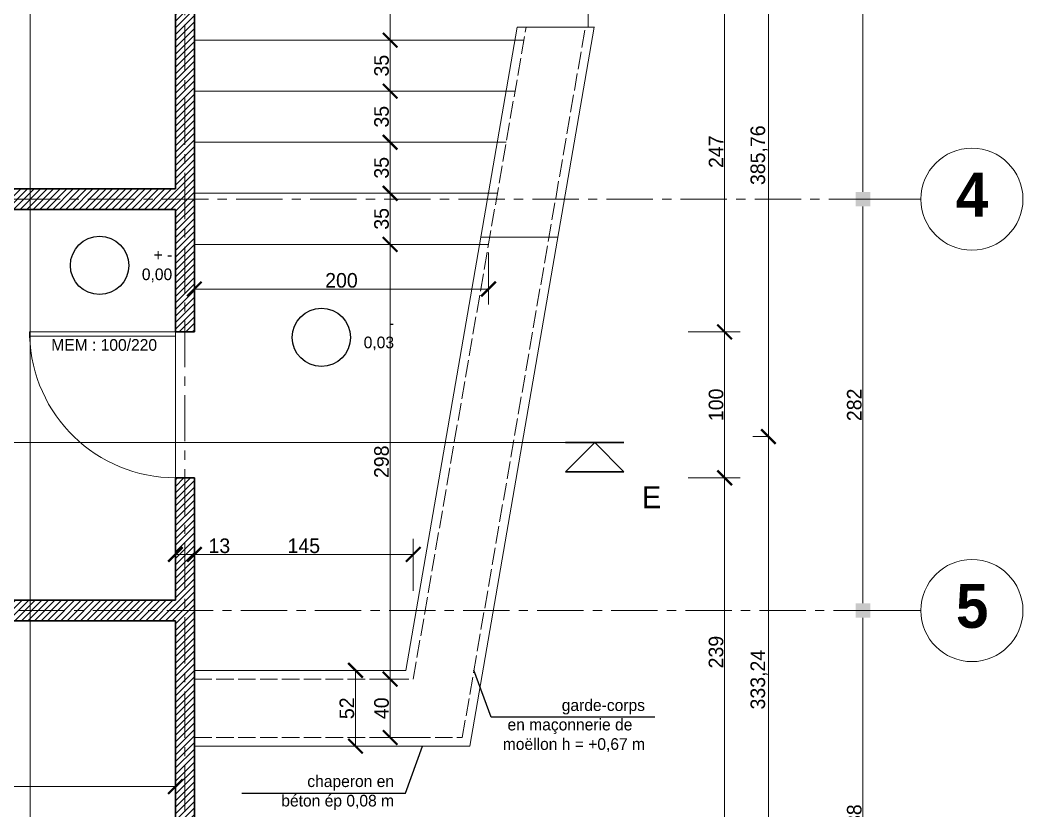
# Model space of a CAD drawing. Header units: centimetres. Extents: x -15293 to 11572, y -4790 to 2619.
# Drawn here: x -1111 to -424, y -3711 to -3168 of the extents above; entities that cross this region are included whole.
import ezdxf

# ---------------------------------------------------------------- set-up
doc = ezdxf.new("R2010")
doc.units = ezdxf.units.CM
for name, pattern in [('ACAD_ISO02W100', [15, 12, -3]), ('Axe', [1093.611073, 529.166651, -211.666656, 141.111112, -211.666656]), ('CENTER', [50.8, 31.75, -6.35, 6.35, -6.35])]:
    doc.linetypes.add(name, pattern=pattern)
doc.layers.get('0').update_dxf_attribs({"lineweight": 0})
for name, color, linetype in [('Ligne de Coupe', 4, 'Continuous'), ('TSJ_COTATION', 144, 'Continuous'), ('TSJ_TEXTE', 6, 'Continuous')]:
    doc.layers.add(name, color=color, linetype=linetype)
doc.layers.add('TSJ_AXE', color=7, linetype='CENTER', lineweight=0, true_color=0xb80000)
doc.layers.add('TSJ_HACHURE', color=7, linetype='Axe', lineweight=0, true_color=0x969696)
for name, color, linetype, lineweight in [('TSJ_MENUISERIE', 150, 'Continuous', 15), ('TSJ_MUR', 1, 'Continuous', 30), ('TSJ_VUE', 5, 'Continuous', 13)]:
    doc.layers.add(name, color=color, linetype=linetype, lineweight=lineweight)
doc.styles.get("Standard").update_dxf_attribs({"font": 'GOTHIC.TTF'})
doc.dimstyles.new('Axe cotation', dxfattribs={"dimtxt": 10, "dimasz": 10, "dimexe": 10.625, "dimexo": 5, "dimtad": 1, "dimtxsty": 'Standard', "dimblk": 'BOXFILLED', "dimcen": 8, "dimadec": 0, "dimazin": 0, "dimtfac": 1, "dimtmove": 0, "dimatfit": 3, "dimldrblk": 'BOXFILLED', "dimfxl": 1, "dimlwd": 9, "dimlwe": 9, "dimarcsym": 0})
doc.dimstyles.new('ISO-25', dxfattribs={"dimtxt": 10, "dimasz": 10, "dimexe": 10.625, "dimexo": 5, "dimtad": 1, "dimtxsty": 'Standard', "dimblk": 'ARCHTICK', "dimcen": 8, "dimadec": 0, "dimazin": 0, "dimtfac": 1, "dimtmove": 0, "dimatfit": 3, "dimldrblk": 'ARCHTICK', "dimfxl": 25, "dimfxlon": 1, "dimlwd": 9, "dimlwe": 9, "dimarcsym": 0})

# ---------------------------------------------------------------- blocks, each defined once
blk = doc.blocks.new('_ArchTick')
at = {"color": 0, "linetype": 'ByBlock', "const_width": 0.15}
blk.add_lwpolyline([(-0.5, -0.5), (0.5, 0.5)], dxfattribs=at)
blk = doc.blocks.new('*D187')
at = {"layer": 'Defpoints', "color": 0, "transparency": 16777216}
for p in [(-1026.35, -3284.22), (-1128.57, -3298.22), (-1056.66, -3298.22)]:
    blk.add_point(p, dxfattribs=at)
at = {"layer": 'TSJ_COTATION', "color": 0, "lineweight": 9, "transparency": 16777216}
for p, q in [((-1103.57, -3284.22), (-1139.19, -3284.22)), ((-1128.57, -3284.22), (-1128.57, -3298.22)), ((-1103.57, -3298.22), (-1139.19, -3298.22))]:
    blk.add_line(p, q, dxfattribs=at)
at = {"layer": 'TSJ_COTATION', "color": 0, "lineweight": 9, "transparency": 16777216, "xscale": 10, "yscale": 10, "zscale": 10}
for p, rotation in [((-1128.57, -3284.22), 90), ((-1128.57, -3298.22), 270)]:
    blk.add_blockref('_ArchTick', p, dxfattribs=dict(at, rotation=rotation))
at = {"layer": 'TSJ_COTATION', "color": 0, "transparency": 16777216, "insert": (-1139.59, -3269.43), "char_height": 10, "attachment_point": 5, "rotation": 90}
blk.add_mtext('14', dxfattribs=at)
blk = doc.blocks.new('*D188')
at = {"layer": 'Defpoints', "color": 0, "transparency": 16777216}
for p in [(-1056.66, -3298.22), (-1128.57, -3566.22), (-1056.66, -3566.22)]:
    blk.add_point(p, dxfattribs=at)
at = {"layer": 'TSJ_COTATION', "color": 0, "lineweight": 9, "transparency": 16777216}
for p, q in [((-1103.57, -3298.22), (-1139.19, -3298.22)), ((-1128.57, -3298.22), (-1128.57, -3566.22)), ((-1103.57, -3566.22), (-1139.19, -3566.22))]:
    blk.add_line(p, q, dxfattribs=at)
at = {"layer": 'TSJ_COTATION', "color": 0, "lineweight": 9, "transparency": 16777216, "xscale": 10, "yscale": 10, "zscale": 10}
for p, rotation in [((-1128.57, -3298.22), 90), ((-1128.57, -3566.22), 270)]:
    blk.add_blockref('_ArchTick', p, dxfattribs=dict(at, rotation=rotation))
at = {"layer": 'TSJ_COTATION', "color": 0, "transparency": 16777216, "insert": (-1134.44, -3432.22), "char_height": 10, "attachment_point": 5, "rotation": 90}
blk.add_mtext('268', dxfattribs=at)
blk = doc.blocks.new('*D189')
at = {"layer": 'Defpoints', "color": 0, "transparency": 16777216}
for p in [(-1056.66, -3566.22), (-1128.57, -3580.22), (-1056.66, -3580.22)]:
    blk.add_point(p, dxfattribs=at)
at = {"layer": 'TSJ_COTATION', "color": 0, "lineweight": 9, "transparency": 16777216}
for p, q in [((-1103.57, -3566.22), (-1139.19, -3566.22)), ((-1128.57, -3566.22), (-1128.57, -3580.22)), ((-1103.57, -3580.22), (-1139.19, -3580.22))]:
    blk.add_line(p, q, dxfattribs=at)
at = {"layer": 'TSJ_COTATION', "color": 0, "lineweight": 9, "transparency": 16777216, "xscale": 10, "yscale": 10, "zscale": 10}
for p, rotation in [((-1128.57, -3566.22), 90), ((-1128.57, -3580.22), 270)]:
    blk.add_blockref('_ArchTick', p, dxfattribs=dict(at, rotation=rotation))
at = {"layer": 'TSJ_COTATION', "color": 0, "transparency": 16777216, "insert": (-1138.07, -3552.97), "char_height": 10, "attachment_point": 5, "rotation": 90}
blk.add_mtext('14', dxfattribs=at)
blk = doc.blocks.new('*D190')
at = {"layer": 'Defpoints', "color": 0, "transparency": 16777216}
for p in [(-1056.66, -3580.22), (-1128.57, -3854.22), (-1056.66, -3854.22)]:
    blk.add_point(p, dxfattribs=at)
at = {"layer": 'TSJ_COTATION', "color": 0, "lineweight": 9, "transparency": 16777216}
for p, q in [((-1103.57, -3580.22), (-1139.19, -3580.22)), ((-1128.57, -3580.22), (-1128.57, -3854.22)), ((-1103.57, -3854.22), (-1139.19, -3854.22))]:
    blk.add_line(p, q, dxfattribs=at)
at = {"layer": 'TSJ_COTATION', "color": 0, "lineweight": 9, "transparency": 16777216, "xscale": 10, "yscale": 10, "zscale": 10}
for p, rotation in [((-1128.57, -3580.22), 90), ((-1128.57, -3854.22), 270)]:
    blk.add_blockref('_ArchTick', p, dxfattribs=dict(at, rotation=rotation))
at = {"layer": 'TSJ_COTATION', "color": 0, "transparency": 16777216, "insert": (-1134.44, -3717.22), "char_height": 10, "attachment_point": 5, "rotation": 90}
blk.add_mtext('                  274', dxfattribs=at)
blk = doc.blocks.new('*D191')
at = {"layer": 'Defpoints', "color": 0, "transparency": 16777216}
for p in [(-1498.84, -3637.9), (-1004.84, -3637.9), (-1004.84, -3693.95)]:
    blk.add_point(p, dxfattribs=at)
at = {"layer": 'TSJ_COTATION', "color": 0, "lineweight": 9, "transparency": 16777216}
for p, q in [((-1498.84, -3668.95), (-1498.84, -3704.57)), ((-1004.84, -3668.95), (-1004.84, -3704.57)), ((-1498.84, -3693.95), (-1004.84, -3693.95))]:
    blk.add_line(p, q, dxfattribs=at)
at = {"layer": 'TSJ_COTATION', "color": 0, "lineweight": 9, "transparency": 16777216, "xscale": 10, "yscale": 10, "zscale": 10, "rotation": 180}
blk.add_blockref('_ArchTick', (-1498.84, -3693.95), dxfattribs=at)
at = {"layer": 'TSJ_COTATION', "color": 0, "lineweight": 9, "transparency": 16777216, "xscale": 10, "yscale": 10, "zscale": 10}
blk.add_blockref('_ArchTick', (-1004.84, -3693.95), dxfattribs=at)
at = {"layer": 'TSJ_COTATION', "color": 0, "transparency": 16777216, "insert": (-1251.84, -3688.07), "char_height": 10, "attachment_point": 5}
blk.add_mtext('494', dxfattribs=at)
blk = doc.blocks.new('*D220')
at = {"layer": 'Defpoints', "color": 0, "transparency": 16777216}
for p in [(-1100.84, -3001.22), (-1128.57, -3284.22), (-1026.35, -3284.22)]:
    blk.add_point(p, dxfattribs=at)
at = {"layer": 'TSJ_COTATION', "color": 0, "lineweight": 9, "transparency": 16777216}
for p, q in [((-1105.84, -3001.22), (-1139.19, -3001.22)), ((-1128.57, -3001.22), (-1128.57, -3284.22)), ((-1103.57, -3284.22), (-1139.19, -3284.22))]:
    blk.add_line(p, q, dxfattribs=at)
at = {"layer": 'TSJ_COTATION', "color": 0, "lineweight": 9, "transparency": 16777216, "xscale": 10, "yscale": 10, "zscale": 10}
for p, rotation in [((-1128.57, -3001.22), 90), ((-1128.57, -3284.22), 270)]:
    blk.add_blockref('_ArchTick', p, dxfattribs=dict(at, rotation=rotation))
at = {"layer": 'TSJ_COTATION', "color": 0, "transparency": 16777216, "insert": (-1134.44, -3142.72), "char_height": 10, "attachment_point": 5, "rotation": 90}
blk.add_mtext('283', dxfattribs=at)
blk = doc.blocks.new('*D456')
at = {"layer": 'Defpoints', "color": 0, "transparency": 16777216}
for p in [(-999.84, -3068.22), (-598.24, -3453.98), (-596.59, -3453.98)]:
    blk.add_point(p, dxfattribs=at)
at = {"layer": 'TSJ_COTATION', "color": 0, "lineweight": 9, "transparency": 16777216}
for p, q in [((-623.24, -3068.22), (-587.62, -3068.22)), ((-598.24, -3068.22), (-598.24, -3453.98)), ((-598.24, -3453.98), (-608.87, -3453.98))]:
    blk.add_line(p, q, dxfattribs=at)
at = {"layer": 'TSJ_COTATION', "color": 0, "lineweight": 9, "transparency": 16777216, "xscale": 10, "yscale": 10, "zscale": 10}
for p, rotation in [((-598.24, -3068.22), 90), ((-598.24, -3453.98), 270)]:
    blk.add_blockref('_ArchTick', p, dxfattribs=dict(at, rotation=rotation))
at = {"layer": 'TSJ_COTATION', "color": 0, "transparency": 16777216, "insert": (-604.58, -3261.1), "char_height": 10, "attachment_point": 5, "rotation": 90}
blk.add_mtext('385,76', dxfattribs=at)
blk = doc.blocks.new('*D457')
at = {"layer": 'Defpoints', "color": 0, "transparency": 16777216}
for p in [(-596.59, -3453.98), (-999.84, -3787.22), (-598.24, -3787.22)]:
    blk.add_point(p, dxfattribs=at)
at = {"layer": 'TSJ_COTATION', "color": 0, "lineweight": 9, "transparency": 16777216}
for p, q in [((-598.24, -3453.98), (-608.87, -3453.98)), ((-598.24, -3453.98), (-598.24, -3787.22)), ((-623.24, -3787.22), (-587.62, -3787.22))]:
    blk.add_line(p, q, dxfattribs=at)
at = {"layer": 'TSJ_COTATION', "color": 0, "lineweight": 9, "transparency": 16777216, "xscale": 10, "yscale": 10, "zscale": 10}
for p, rotation in [((-598.24, -3453.98), 90), ((-598.24, -3787.22), 270)]:
    blk.add_blockref('_ArchTick', p, dxfattribs=dict(at, rotation=rotation))
at = {"layer": 'TSJ_COTATION', "color": 0, "transparency": 16777216, "insert": (-604.58, -3620.6), "char_height": 10, "attachment_point": 5, "rotation": 90}
blk.add_mtext('333,24', dxfattribs=at)
blk = doc.blocks.new('*D465')
at = {"layer": 'Defpoints', "color": 0, "transparency": 16777216}
for p in [(-983.84, -3135.22), (-991.84, -3382.22), (-628.24, -3382.22)]:
    blk.add_point(p, dxfattribs=at)
at = {"layer": 'TSJ_COTATION', "color": 0, "lineweight": 9, "transparency": 16777216}
for p, q in [((-653.24, -3135.22), (-617.62, -3135.22)), ((-628.24, -3135.22), (-628.24, -3382.22)), ((-653.24, -3382.22), (-617.62, -3382.22))]:
    blk.add_line(p, q, dxfattribs=at)
at = {"layer": 'TSJ_COTATION', "color": 0, "lineweight": 9, "transparency": 16777216, "xscale": 10, "yscale": 10, "zscale": 10}
for p, rotation in [((-628.24, -3135.22), 90), ((-628.24, -3382.22), 270)]:
    blk.add_blockref('_ArchTick', p, dxfattribs=dict(at, rotation=rotation))
at = {"layer": 'TSJ_COTATION', "color": 0, "transparency": 16777216, "insert": (-634.12, -3258.72), "char_height": 10, "attachment_point": 5, "rotation": 90}
blk.add_mtext('247', dxfattribs=at)
blk = doc.blocks.new('*D466')
at = {"layer": 'Defpoints', "color": 0, "transparency": 16777216}
for p in [(-991.84, -3382.22), (-991.84, -3482.22), (-628.24, -3482.22)]:
    blk.add_point(p, dxfattribs=at)
at = {"layer": 'TSJ_COTATION', "color": 0, "lineweight": 9, "transparency": 16777216}
for p, q in [((-653.24, -3382.22), (-617.62, -3382.22)), ((-628.24, -3382.22), (-628.24, -3482.22)), ((-653.24, -3482.22), (-617.62, -3482.22))]:
    blk.add_line(p, q, dxfattribs=at)
at = {"layer": 'TSJ_COTATION', "color": 0, "lineweight": 9, "transparency": 16777216, "xscale": 10, "yscale": 10, "zscale": 10}
for p, rotation in [((-628.24, -3382.22), 90), ((-628.24, -3482.22), 270)]:
    blk.add_blockref('_ArchTick', p, dxfattribs=dict(at, rotation=rotation))
at = {"layer": 'TSJ_COTATION', "color": 0, "transparency": 16777216, "insert": (-634.12, -3432.22), "char_height": 10, "attachment_point": 5, "rotation": 90}
blk.add_mtext('100', dxfattribs=at)
blk = doc.blocks.new('*D467')
at = {"layer": 'Defpoints', "color": 0, "transparency": 16777216}
for p in [(-991.84, -3482.22), (-983.84, -3721.22), (-628.24, -3721.22)]:
    blk.add_point(p, dxfattribs=at)
at = {"layer": 'TSJ_COTATION', "color": 0, "lineweight": 9, "transparency": 16777216}
for p, q in [((-653.24, -3482.22), (-617.62, -3482.22)), ((-628.24, -3482.22), (-628.24, -3721.22)), ((-653.24, -3721.22), (-617.62, -3721.22))]:
    blk.add_line(p, q, dxfattribs=at)
at = {"layer": 'TSJ_COTATION', "color": 0, "lineweight": 9, "transparency": 16777216, "xscale": 10, "yscale": 10, "zscale": 10}
for p, rotation in [((-628.24, -3482.22), 90), ((-628.24, -3721.22), 270)]:
    blk.add_blockref('_ArchTick', p, dxfattribs=dict(at, rotation=rotation))
at = {"layer": 'TSJ_COTATION', "color": 0, "transparency": 16777216, "insert": (-634.12, -3601.72), "char_height": 10, "attachment_point": 5, "rotation": 90}
blk.add_mtext('239', dxfattribs=at)
blk = doc.blocks.new('_BoxFilled')
at = {"color": 0, "linetype": 'ByBlock', "lineweight": -2}
blk.add_line((-0.5, 0), (-1, 0), dxfattribs=at)
at = {"color": 0, "linetype": 'ByBlock'}
blk.add_solid([(-0.5, 0.5), (0.5, 0.5), (-0.5, -0.5), (0.5, -0.5)], dxfattribs=at)
blk = doc.blocks.new('*D471')
at = {"layer": 'Defpoints', "color": 0, "linetype": 'ByBlock', "transparency": 16777216}
for p in [(-493.69, -2994.22), (-533.45, -3291.22), (-493.69, -3291.22)]:
    blk.add_point(p, dxfattribs=at)
at = {"layer": 'TSJ_AXE', "color": 0, "linetype": 'ByBlock', "lineweight": 9, "transparency": 16777216}
for p, q in [((-498.69, -2994.22), (-544.07, -2994.22)), ((-533.45, -3004.22), (-533.45, -3281.22)), ((-498.69, -3291.22), (-544.07, -3291.22))]:
    blk.add_line(p, q, dxfattribs=at)
at = {"layer": 'TSJ_AXE', "color": 0, "linetype": 'ByBlock', "lineweight": 9, "transparency": 16777216, "xscale": 10, "yscale": 10, "zscale": 10}
for p, rotation in [((-533.45, -2994.22), 90), ((-533.45, -3291.22), 270)]:
    blk.add_blockref('_BoxFilled', p, dxfattribs=dict(at, rotation=rotation))
at = {"layer": 'TSJ_AXE', "color": 0, "linetype": 'ByBlock', "transparency": 16777216, "insert": (-539.32, -3142.72), "char_height": 10, "attachment_point": 5, "rotation": 90}
blk.add_mtext('297', dxfattribs=at)
blk = doc.blocks.new('*D472')
at = {"layer": 'Defpoints', "color": 0, "linetype": 'ByBlock', "transparency": 16777216}
for p in [(-493.69, -3291.22), (-533.45, -3573.22), (-493.69, -3573.22)]:
    blk.add_point(p, dxfattribs=at)
at = {"layer": 'TSJ_AXE', "color": 0, "linetype": 'ByBlock', "lineweight": 9, "transparency": 16777216}
for p, q in [((-498.69, -3291.22), (-544.07, -3291.22)), ((-533.45, -3301.22), (-533.45, -3563.22)), ((-498.69, -3573.22), (-544.07, -3573.22))]:
    blk.add_line(p, q, dxfattribs=at)
at = {"layer": 'TSJ_AXE', "color": 0, "linetype": 'ByBlock', "lineweight": 9, "transparency": 16777216, "xscale": 10, "yscale": 10, "zscale": 10}
for p, rotation in [((-533.45, -3291.22), 90), ((-533.45, -3573.22), 270)]:
    blk.add_blockref('_BoxFilled', p, dxfattribs=dict(at, rotation=rotation))
at = {"layer": 'TSJ_AXE', "color": 0, "linetype": 'ByBlock', "transparency": 16777216, "insert": (-539.32, -3432.22), "char_height": 10, "attachment_point": 5, "rotation": 90}
blk.add_mtext('282', dxfattribs=at)
blk = doc.blocks.new('*D473')
at = {"layer": 'Defpoints', "color": 0, "linetype": 'ByBlock', "transparency": 16777216}
for p in [(-493.69, -3573.22), (-533.45, -3861.22), (-493.69, -3861.22)]:
    blk.add_point(p, dxfattribs=at)
at = {"layer": 'TSJ_AXE', "color": 0, "linetype": 'ByBlock', "lineweight": 9, "transparency": 16777216}
for p, q in [((-498.69, -3573.22), (-544.07, -3573.22)), ((-533.45, -3583.22), (-533.45, -3851.22)), ((-498.69, -3861.22), (-544.07, -3861.22))]:
    blk.add_line(p, q, dxfattribs=at)
at = {"layer": 'TSJ_AXE', "color": 0, "linetype": 'ByBlock', "lineweight": 9, "transparency": 16777216, "xscale": 10, "yscale": 10, "zscale": 10}
for p, rotation in [((-533.45, -3573.22), 90), ((-533.45, -3861.22), 270)]:
    blk.add_blockref('_BoxFilled', p, dxfattribs=dict(at, rotation=rotation))
at = {"layer": 'TSJ_AXE', "color": 0, "linetype": 'ByBlock', "transparency": 16777216, "insert": (-539.32, -3717.22), "char_height": 10, "attachment_point": 5, "rotation": 90}
blk.add_mtext('288', dxfattribs=at)
blk = doc.blocks.new('*D486')
at = {"layer": 'Defpoints', "color": 0, "transparency": 16777216}
for p in [(-841.79, -3534.75), (-991.84, -3614.22), (-841.79, -3620.22)]:
    blk.add_point(p, dxfattribs=at)
at = {"layer": 'TSJ_COTATION', "color": 0, "lineweight": 9, "transparency": 16777216}
for p, q in [((-991.84, -3559.75), (-991.84, -3524.13)), ((-841.79, -3559.75), (-841.79, -3524.13)), ((-991.84, -3534.75), (-841.79, -3534.75))]:
    blk.add_line(p, q, dxfattribs=at)
at = {"layer": 'TSJ_COTATION', "color": 0, "lineweight": 9, "transparency": 16777216, "xscale": 10, "yscale": 10, "zscale": 10, "rotation": 180}
blk.add_blockref('_ArchTick', (-991.84, -3534.75), dxfattribs=at)
at = {"layer": 'TSJ_COTATION', "color": 0, "lineweight": 9, "transparency": 16777216, "xscale": 10, "yscale": 10, "zscale": 10}
blk.add_blockref('_ArchTick', (-841.79, -3534.75), dxfattribs=at)
at = {"layer": 'TSJ_COTATION', "color": 0, "transparency": 16777216, "insert": (-916.81, -3528.88), "char_height": 10, "attachment_point": 5}
blk.add_mtext('145', dxfattribs=at)
blk = doc.blocks.new('*D487')
at = {"layer": 'Defpoints', "color": 0, "transparency": 16777216}
for p in [(-991.84, -3524.13), (-1004.84, -3534.75), (-991.84, -3534.75)]:
    blk.add_point(p, dxfattribs=at)
at = {"layer": 'TSJ_COTATION', "color": 0, "lineweight": 9, "transparency": 16777216}
for p, q in [((-1004.84, -3534.75), (-1004.84, -3524.13)), ((-1004.84, -3534.75), (-991.84, -3534.75)), ((-991.84, -3529.13), (-991.84, -3545.38)), ((-991.84, -3534.75), (-967.67, -3534.75))]:
    blk.add_line(p, q, dxfattribs=at)
at = {"layer": 'TSJ_COTATION', "color": 0, "lineweight": 9, "transparency": 16777216, "xscale": 10, "yscale": 10, "zscale": 10, "rotation": 180}
blk.add_blockref('_ArchTick', (-1004.84, -3534.75), dxfattribs=at)
at = {"layer": 'TSJ_COTATION', "color": 0, "lineweight": 9, "transparency": 16777216, "xscale": 10, "yscale": 10, "zscale": 10}
blk.add_blockref('_ArchTick', (-991.84, -3534.75), dxfattribs=at)
at = {"layer": 'TSJ_COTATION', "color": 0, "transparency": 16777216, "insert": (-974.75, -3528.88), "char_height": 10, "attachment_point": 5}
blk.add_mtext('13', dxfattribs=at)
blk = doc.blocks.new('*D488')
at = {"layer": 'Defpoints', "color": 0, "transparency": 16777216}
for p in [(-991.84, -3322.22), (-790.16, -3322.22), (-790.16, -3352.81)]:
    blk.add_point(p, dxfattribs=at)
at = {"layer": 'TSJ_COTATION', "color": 0, "lineweight": 9, "transparency": 16777216}
for p, q in [((-991.84, -3327.81), (-991.84, -3363.43)), ((-790.16, -3327.81), (-790.16, -3363.43)), ((-991.84, -3352.81), (-790.16, -3352.81))]:
    blk.add_line(p, q, dxfattribs=at)
at = {"layer": 'TSJ_COTATION', "color": 0, "lineweight": 9, "transparency": 16777216, "xscale": 10, "yscale": 10, "zscale": 10, "rotation": 180}
blk.add_blockref('_ArchTick', (-991.84, -3352.81), dxfattribs=at)
at = {"layer": 'TSJ_COTATION', "color": 0, "lineweight": 9, "transparency": 16777216, "xscale": 10, "yscale": 10, "zscale": 10}
blk.add_blockref('_ArchTick', (-790.16, -3352.81), dxfattribs=at)
at = {"layer": 'TSJ_COTATION', "color": 0, "transparency": 16777216, "insert": (-891, -3346.93), "char_height": 10, "attachment_point": 5}
blk.add_mtext('200', dxfattribs=at)
blk = doc.blocks.new('*D489')
at = {"layer": 'Defpoints', "color": 0, "transparency": 16777216}
for p in [(-796.25, -3322.22), (-857.62, -3620.22), (-841.79, -3620.22)]:
    blk.add_point(p, dxfattribs=at)
at = {"layer": 'TSJ_COTATION', "color": 0, "lineweight": 9, "transparency": 16777216}
for p, q in [((-832.62, -3322.22), (-868.24, -3322.22)), ((-857.62, -3322.22), (-857.62, -3620.22)), ((-846.79, -3620.22), (-868.24, -3620.22))]:
    blk.add_line(p, q, dxfattribs=at)
at = {"layer": 'TSJ_COTATION', "color": 0, "lineweight": 9, "transparency": 16777216, "xscale": 10, "yscale": 10, "zscale": 10}
for p, rotation in [((-857.62, -3322.22), 90), ((-857.62, -3620.22), 270)]:
    blk.add_blockref('_ArchTick', p, dxfattribs=dict(at, rotation=rotation))
at = {"layer": 'TSJ_COTATION', "color": 0, "transparency": 16777216, "insert": (-863.49, -3471.22), "char_height": 10, "attachment_point": 5, "rotation": 90}
blk.add_mtext('298', dxfattribs=at)
blk = doc.blocks.new('*D490')
at = {"layer": 'Defpoints', "color": 0, "transparency": 16777216}
for p in [(-857.51, -3620.22), (-857.62, -3660.22), (-808.12, -3660.22)]:
    blk.add_point(p, dxfattribs=at)
at = {"layer": 'TSJ_COTATION', "color": 0, "lineweight": 9, "transparency": 16777216}
for p, q in [((-857.62, -3620.22), (-868.24, -3620.22)), ((-857.62, -3620.22), (-857.62, -3660.22)), ((-832.62, -3660.22), (-868.24, -3660.22))]:
    blk.add_line(p, q, dxfattribs=at)
at = {"layer": 'TSJ_COTATION', "color": 0, "lineweight": 9, "transparency": 16777216, "xscale": 10, "yscale": 10, "zscale": 10}
for p, rotation in [((-857.62, -3620.22), 90), ((-857.62, -3660.22), 270)]:
    blk.add_blockref('_ArchTick', p, dxfattribs=dict(at, rotation=rotation))
at = {"layer": 'TSJ_COTATION', "color": 0, "transparency": 16777216, "insert": (-863.49, -3640.22), "char_height": 10, "attachment_point": 5, "rotation": 90}
blk.add_mtext('40', dxfattribs=at)
blk = doc.blocks.new('*D491')
at = {"layer": 'Defpoints', "color": 0, "transparency": 16777216}
for p in [(-857.62, -3287.22), (-791.48, -3287.22), (-796.25, -3322.22)]:
    blk.add_point(p, dxfattribs=at)
at = {"layer": 'TSJ_COTATION', "color": 0, "lineweight": 9, "transparency": 16777216}
for p, q in [((-832.62, -3287.22), (-868.24, -3287.22)), ((-857.62, -3322.22), (-857.62, -3287.22)), ((-832.62, -3322.22), (-868.24, -3322.22))]:
    blk.add_line(p, q, dxfattribs=at)
at = {"layer": 'TSJ_COTATION', "color": 0, "lineweight": 9, "transparency": 16777216, "xscale": 10, "yscale": 10, "zscale": 10}
for p, rotation in [((-857.62, -3287.22), 90), ((-857.62, -3322.22), 270)]:
    blk.add_blockref('_ArchTick', p, dxfattribs=dict(at, rotation=rotation))
at = {"layer": 'TSJ_COTATION', "color": 0, "transparency": 16777216, "insert": (-863.49, -3304.72), "char_height": 10, "attachment_point": 5, "rotation": 90}
blk.add_mtext('35', dxfattribs=at)
blk = doc.blocks.new('*D492')
at = {"layer": 'Defpoints', "color": 0, "transparency": 16777216}
for p in [(-857.62, -3252.22), (-785.02, -3252.22), (-791.48, -3287.22)]:
    blk.add_point(p, dxfattribs=at)
at = {"layer": 'TSJ_COTATION', "color": 0, "lineweight": 9, "transparency": 16777216}
for p, q in [((-832.62, -3252.22), (-868.24, -3252.22)), ((-857.62, -3287.22), (-857.62, -3252.22)), ((-832.62, -3287.22), (-868.24, -3287.22))]:
    blk.add_line(p, q, dxfattribs=at)
at = {"layer": 'TSJ_COTATION', "color": 0, "lineweight": 9, "transparency": 16777216, "xscale": 10, "yscale": 10, "zscale": 10}
for p, rotation in [((-857.62, -3252.22), 90), ((-857.62, -3287.22), 270)]:
    blk.add_blockref('_ArchTick', p, dxfattribs=dict(at, rotation=rotation))
at = {"layer": 'TSJ_COTATION', "color": 0, "transparency": 16777216, "insert": (-863.49, -3269.72), "char_height": 10, "attachment_point": 5, "rotation": 90}
blk.add_mtext('35', dxfattribs=at)
blk = doc.blocks.new('*D493')
at = {"layer": 'Defpoints', "color": 0, "transparency": 16777216}
for p in [(-857.62, -3217.22), (-778.56, -3217.22), (-785.02, -3252.22)]:
    blk.add_point(p, dxfattribs=at)
at = {"layer": 'TSJ_COTATION', "color": 0, "lineweight": 9, "transparency": 16777216}
for p, q in [((-832.62, -3217.22), (-868.24, -3217.22)), ((-857.62, -3252.22), (-857.62, -3217.22)), ((-832.62, -3252.22), (-868.24, -3252.22))]:
    blk.add_line(p, q, dxfattribs=at)
at = {"layer": 'TSJ_COTATION', "color": 0, "lineweight": 9, "transparency": 16777216, "xscale": 10, "yscale": 10, "zscale": 10}
for p, rotation in [((-857.62, -3217.22), 90), ((-857.62, -3252.22), 270)]:
    blk.add_blockref('_ArchTick', p, dxfattribs=dict(at, rotation=rotation))
at = {"layer": 'TSJ_COTATION', "color": 0, "transparency": 16777216, "insert": (-863.49, -3234.72), "char_height": 10, "attachment_point": 5, "rotation": 90}
blk.add_mtext('35', dxfattribs=at)
blk = doc.blocks.new('*D494')
at = {"layer": 'Defpoints', "color": 0, "transparency": 16777216}
for p in [(-857.62, -3182.22), (-772.1, -3182.22), (-778.56, -3217.22)]:
    blk.add_point(p, dxfattribs=at)
at = {"layer": 'TSJ_COTATION', "color": 0, "lineweight": 9, "transparency": 16777216}
for p, q in [((-832.62, -3182.22), (-868.24, -3182.22)), ((-857.62, -3217.22), (-857.62, -3182.22)), ((-832.62, -3217.22), (-868.24, -3217.22))]:
    blk.add_line(p, q, dxfattribs=at)
at = {"layer": 'TSJ_COTATION', "color": 0, "lineweight": 9, "transparency": 16777216, "xscale": 10, "yscale": 10, "zscale": 10}
for p, rotation in [((-857.62, -3182.22), 90), ((-857.62, -3217.22), 270)]:
    blk.add_blockref('_ArchTick', p, dxfattribs=dict(at, rotation=rotation))
at = {"layer": 'TSJ_COTATION', "color": 0, "transparency": 16777216, "insert": (-863.49, -3199.72), "char_height": 10, "attachment_point": 5, "rotation": 90}
blk.add_mtext('35', dxfattribs=at)
blk = doc.blocks.new('*D495')
at = {"layer": 'Defpoints', "color": 0, "transparency": 16777216}
for p in [(-857.62, -3030.22), (-772, -3030.22), (-772.1, -3182.22)]:
    blk.add_point(p, dxfattribs=at)
at = {"layer": 'TSJ_COTATION', "color": 0, "lineweight": 9, "transparency": 16777216}
for p, q in [((-832.62, -3030.22), (-868.24, -3030.22)), ((-857.62, -3182.22), (-857.62, -3030.22)), ((-832.62, -3182.22), (-868.24, -3182.22))]:
    blk.add_line(p, q, dxfattribs=at)
at = {"layer": 'TSJ_COTATION', "color": 0, "lineweight": 9, "transparency": 16777216, "xscale": 10, "yscale": 10, "zscale": 10}
for p, rotation in [((-857.62, -3030.22), 90), ((-857.62, -3182.22), 270)]:
    blk.add_blockref('_ArchTick', p, dxfattribs=dict(at, rotation=rotation))
at = {"layer": 'TSJ_COTATION', "color": 0, "transparency": 16777216, "insert": (-863.49, -3106.22), "char_height": 10, "attachment_point": 5, "rotation": 90}
blk.add_mtext('152', dxfattribs=at)
blk = doc.blocks.new('*D497')
at = {"layer": 'Defpoints', "color": 0, "transparency": 16777216}
for p in [(-846.84, -3614.22), (-881.37, -3666.22), (-803.07, -3666.22)]:
    blk.add_point(p, dxfattribs=at)
at = {"layer": 'TSJ_COTATION', "color": 0, "lineweight": 9, "transparency": 16777216}
for p, q in [((-856.37, -3614.22), (-892, -3614.22)), ((-881.37, -3614.22), (-881.37, -3666.22)), ((-856.37, -3666.22), (-892, -3666.22))]:
    blk.add_line(p, q, dxfattribs=at)
at = {"layer": 'TSJ_COTATION', "color": 0, "lineweight": 9, "transparency": 16777216, "xscale": 10, "yscale": 10, "zscale": 10}
for p, rotation in [((-881.37, -3614.22), 90), ((-881.37, -3666.22), 270)]:
    blk.add_blockref('_ArchTick', p, dxfattribs=dict(at, rotation=rotation))
at = {"layer": 'TSJ_COTATION', "color": 0, "transparency": 16777216, "insert": (-887.25, -3640.22), "char_height": 10, "attachment_point": 5, "rotation": 90}
blk.add_mtext('52', dxfattribs=at)

msp = doc.modelspace()

# ---------------------------------------------------------------- hatches: boundary and pattern name
at = {"layer": 'TSJ_HACHURE', "true_color": 0xc7c8ca}
h = msp.add_hatch(dxfattribs=at)
h.set_pattern_fill('ANSI32', color=9, scale=5)
h.paths.add_polyline_path([(-1104.441, -1128.011), (-1005.837, -1128.011), (-1005.837, -689.011), (-1104.441, -689.011)])
h.paths.add_polyline_path([(-1104.441, -689.011), (-1498.837, -689.011), (-1498.837, -1015.011, -0.4040784), (-1408.837, -1102.011), (-1408.837, -1105.011), (-1498.837, -1105.011), (-1498.837, -1128.011), (-1104.441, -1128.011)])
h.paths.add_polyline_path([(-1498.837, -3868.222), (-1498.837, -4194.222, -0.4040784), (-1408.837, -4281.222), (-1408.837, -4284.222), (-1498.837, -4284.222), (-1498.837, -4307.222), (-1005.837, -4307.222), (-1005.837, -3868.222)])
h.paths.add_polyline_path([(-1377.148, -4103.571), (-1128.281, -4103.571), (-1128.281, -4070.751), (-1377.148, -4070.751)], flags=24)
h.paths.add_polyline_path([(-1377.148, -924.36), (-1128.281, -924.36), (-1128.281, -891.541), (-1377.148, -891.541)], flags=24)
at = {"layer": 'TSJ_HACHURE', "lineweight": 0, "true_color": 0xc7c8ca}
h = msp.add_hatch(dxfattribs=at)
h.set_pattern_fill('ANSI31', color=9)
h.set_pattern_definition([(45, (0, -3179.2108), (-2.245064, 2.245064), [])])
h.paths.add_polyline_path([(-1512.837, -2534.222), (-1512.837, -2682.722), (-1498.837, -2682.722), (-1498.837, -2548.222), (-991.837, -2548.222), (-991.837, -2534.222), (-1469.837, -2534.222), (-1469.837, -2509.222), (-1473.405, -2509.222), (-1474.905, -2495.08), (-1476.905, -2523.364), (-1478.405, -2509.222), (-1483.837, -2509.222), (-1483.837, -2534.222)])
h.paths.add_polyline_path([(-1512.837, -2709.222), (-1512.837, -2795.222), (-1498.837, -2795.222), (-1498.837, -2709.222)])
h.paths.add_polyline_path([(-1498.837, -2889.222), (-1512.837, -2889.222), (-1512.837, -3174.222), (-1498.837, -3174.222), (-1498.837, -3001.222), (-991.837, -3001.222), (-991.837, -2987.222), (-1498.837, -2987.222)])
h.paths.add_polyline_path([(-1004.837, -3135.222), (-1004.837, -3284.222), (-1498.837, -3284.222), (-1498.837, -3264.222), (-1512.837, -3264.222), (-1512.837, -3742.222), (-1498.837, -3742.222), (-1498.837, -3580.222), (-1004.837, -3580.222), (-1004.837, -3721.222), (-991.837, -3721.222), (-991.837, -3482.222), (-1004.837, -3482.222), (-1004.837, -3566.222), (-1498.837, -3566.222), (-1498.837, -3298.222), (-1004.837, -3298.222), (-1004.837, -3382.222), (-991.837, -3382.222), (-991.837, -3135.222)])
h.paths.add_polyline_path([(-1579.143, -4724.736), (-1584.068, -4711.593), (-1658.627, -4745.705), (-1655.714, -4752.07), (-1583.879, -4719.204), (-1580.291, -4725.261)])
h.paths.add_polyline_path([(-1262.263, -4572.06), (-1264.5, -4565.386), (-1497.947, -4672.191), (-1497.947, -4568.222), (-1512.837, -4568.222), (-1512.837, -4679.004), (-1582.92, -4711.068), (-1579.332, -4717.124)])
h.paths.add_polyline_path([(-1178.837, -4507.218), (-1191.947, -4506.291), (-1191.947, -4532.191), (-1263.352, -4564.86), (-1256.627, -4577.179), (-1255.479, -4576.654), (-1257.716, -4569.98), (-1185.878, -4537.112), (-1185.878, -4509.219), (-1178.837, -4508.472)])
h.paths.add_polyline_path([(-1092.832, -4473.222), (-1091.842, -4459.222), (-1178.837, -4459.222), (-1178.837, -4414.222), (-1192.837, -4414.222), (-1192.837, -4427.222), (-1498.837, -4448.222), (-1498.837, -4433.222), (-1512.837, -4433.222), (-1512.837, -4478.222), (-1497.947, -4478.222), (-1497.947, -4461.191), (-1191.947, -4440.191), (-1191.947, -4504.863), (-1185.882, -4504.22), (-1185.837, -4466.222), (-1094.837, -4466.222), (-1094.095, -4473.222)])
h.paths.add_polyline_path([(-1090.58, -4459.222), (-1089.837, -4466.222), (-991.837, -4466.222), (-991.837, -3854.222), (-1498.837, -3854.222), (-1498.837, -3836.222), (-1512.837, -3836.222), (-1512.837, -4194.222), (-1498.837, -4194.222), (-1498.837, -3868.222), (-1005.837, -3868.222), (-1005.837, -4307.222), (-1498.837, -4307.222), (-1498.837, -4284.222), (-1512.837, -4284.222), (-1512.837, -4343.222), (-1498.837, -4343.222), (-1498.837, -4321.222), (-1192.837, -4321.222), (-1192.837, -4344.222), (-1178.837, -4344.222), (-1178.837, -4321.222), (-1005.837, -4321.222), (-1005.837, -4459.222)])

# ---------------------------------------------------------------- linework, layer by layer
at = {"layer": 'Ligne de Coupe', "lineweight": 0}
for p, q in [((-1104.441, -4499.627), (-1104.441, -2415.222)), ((-737.291, -3458.069), (-1612.837, -3458.069))]:
    msp.add_line(p, q, dxfattribs=at)
at = {"layer": 'Ligne de Coupe', "lineweight": 30}
for p, q in [((-697.291, -3458.069), (-737.291, -3458.069)), ((-737.291, -3478.069), (-717.291, -3458.069)), ((-697.291, -3478.069), (-717.291, -3458.069)), ((-697.291, -3478.069), (-737.291, -3478.069))]:
    msp.add_line(p, q, dxfattribs=at)
at = {"layer": 'TSJ_AXE'}
for p, q in [((-998.337, -4473.222), (-998.337, -2285.003)), ((-1522, -3291.222), (-493.693, -3291.222)), ((-1518.767, -3573.222), (-493.693, -3573.222))]:
    msp.add_line(p, q, dxfattribs=at)
at = {"layer": 'TSJ_AXE', "linetype": 'ByBlock'}
for centre in [(-458.693, -3291.222), (-458.693, -3573.222)]:
    msp.add_circle(centre, 35, dxfattribs=at)
at = {"layer": 'TSJ_COTATION'}
for p, q in [((-788.274, -3646.233), (-800.125, -3614.068)), ((-676.033, -3646.233), (-788.274, -3646.233)), ((-847.185, -3698.387), (-835.333, -3666.222)), ((-959.426, -3698.387), (-847.185, -3698.387))]:
    msp.add_line(p, q, dxfattribs=at)
for centre in [(-1056.871, -3336.636), (-904.744, -3385.957)]:
    msp.add_circle(centre, 20, dxfattribs=at)
at = {"layer": 'TSJ_MENUISERIE', "lineweight": 20}
msp.add_lwpolyline([(-1004.837, -3382.222), (-1104.837, -3382.222), (-1104.837, -3385.222), (-1004.837, -3385.222)], close=True, dxfattribs=at)
at = {"layer": 'TSJ_MENUISERIE', "lineweight": 5}
msp.add_arc((-1004.804, -3382.141), 100.081, 181.764114, 269.9808, dxfattribs=at)
at = {"layer": 'TSJ_MUR'}
for p, q in [((-1004.837, -3135.222), (-1004.837, -3284.222)), ((-991.837, -3135.222), (-991.837, -3382.222)), ((-1498.837, -3284.222), (-1004.837, -3284.222)), ((-1498.837, -3298.222), (-1004.837, -3298.222)), ((-1004.837, -3298.222), (-1004.837, -3382.222)), ((-1004.837, -3382.222), (-991.837, -3382.222)), ((-1004.837, -3482.222), (-1004.837, -3566.222)), ((-1004.837, -3482.222), (-991.837, -3482.222)), ((-991.837, -3482.222), (-991.837, -3721.222)), ((-1004.837, -3566.222), (-1498.837, -3566.222)), ((-1004.837, -3580.222), (-1498.837, -3580.222)), ((-1004.837, -3580.222), (-1004.837, -3721.222))]:
    msp.add_line(p, q, dxfattribs=at)
at = {"layer": 'TSJ_VUE'}
for p, q in [((-721.837, -3039.107), (-721.837, -3173.337)), ((-846.837, -3614.222), (-770.46, -3173.337)), ((-803.071, -3666.222), (-717.685, -3173.337)), ((-717.581, -3173.337), (-770.46, -3173.337)), ((-991.837, -3182.222), (-765.91, -3182.222)), ((-991.837, -3217.222), (-771.973, -3217.222)), ((-991.837, -3252.222), (-778.036, -3252.222)), ((-991.837, -3287.222), (-784.099, -3287.222)), ((-795.386, -3317.222), (-742.611, -3317.222)), ((-991.837, -3322.222), (-790.163, -3322.222)), ((-1004.837, -3382.222), (-1004.837, -3482.222)), ((-991.837, -3614.222), (-846.837, -3614.222)), ((-991.837, -3666.222), (-803.071, -3666.222))]:
    msp.add_line(p, q, dxfattribs=at)
at = {"layer": 'TSJ_VUE', "linetype": 'ACAD_ISO02W100'}
for p, q in [((-841.787, -3620.222), (-764.37, -3173.337)), ((-808.121, -3660.222), (-723.775, -3173.337)), ((-991.837, -3620.222), (-841.787, -3620.222)), ((-991.837, -3660.222), (-808.121, -3660.222))]:
    msp.add_line(p, q, dxfattribs=at)

# ---------------------------------------------------------------- texts
at = {"layer": 'Ligne de Coupe', "insert": (-671.691, -3503.059), "char_height": 15, "attachment_point": 9}
msp.add_mtext_dynamic_manual_height_columns('E', width=37.39883, gutter_width=12.5, heights=[0], dxfattribs=at)
at = {"layer": 'TSJ_AXE', "char_height": 30, "attachment_point": 1}
for s, insert in [('{\\fCentury Gothic|b1|i0|c0|p34;4}', (-469.644, -3273.115)), ('{\\fCentury Gothic|b1|i0|c0|p34;5}', (-469.644, -3555.115))]:
    msp.add_mtext_dynamic_manual_height_columns(s, width=43.00473, gutter_width=12.5, heights=[0], dxfattribs=dict(at, insert=insert))
at = {"layer": 'TSJ_COTATION', "char_height": 8}
for s, insert, attachment_point in [('\\pi-24,l32,t32;+ -   \\P0,00', (-1007.064, -3325.383), 3), ('\\pi-24,l32,t32;-   \\P0,03', (-854.937, -3372.1), 3), ('\\pi40.575,t32.575;garde-corps \\P\\pi3.3836,t35.384;en maçonnerie de \\P\\pi0.1504,t32.15;moëllon h = +0,67 m', (-780.522, -3634.06), 1), ('\\pi40,t32;chaperon en béton ép 0,08 m', (-854.937, -3686.214), 3)]:
    msp.add_mtext_dynamic_manual_height_columns(s, width=106.9004, gutter_width=12.5, heights=[0], dxfattribs=dict(at, insert=insert, attachment_point=attachment_point))
at = {"layer": 'TSJ_TEXTE', "insert": (-1017.454, -3387.142), "char_height": 8, "attachment_point": 3}
msp.add_mtext_dynamic_manual_height_columns('MEM : 100/220 ', width=106.9004, gutter_width=12.5, heights=[0], dxfattribs=at)

# ---------------------------------------------------------------- dimensions: what is measured, and where the dimension line sits
at = {"layer": 'TSJ_AXE', "linetype": 'ByBlock'}
for base, p1, p2, picture, middle in [((-533.446, -3291.222), (-493.693, -2994.222), (-493.693, -3291.222), '*D471', (-539.322, -3142.722)), ((-533.446, -3573.222), (-493.693, -3291.222), (-493.693, -3573.222), '*D472', (-539.322, -3432.222)), ((-533.446, -3861.222), (-493.693, -3573.222), (-493.693, -3861.222), '*D473', (-539.322, -3717.222))]:
    dim = msp.add_linear_dim(base=base, p1=p1, p2=p2, angle=90, dimstyle='Axe cotation', dxfattribs=at)
    dim.commit()
    dim.dimension.update_dxf_attribs({"geometry": picture, "text_midpoint": middle})
at = {"layer": 'TSJ_COTATION'}
for base, p1, p2, angle, picture, middle in [((-1128.566, -3284.222), (-1100.844, -3001.222), (-1026.351, -3284.222), 270, '*D220', (-1134.443, -3142.722)), ((-857.616, -3030.222), (-772.1, -3182.222), (-771.999, -3030.222), 90, '*D495', (-863.492, -3106.222)), ((-598.243, -3453.978), (-999.837, -3068.222), (-596.595, -3453.978), 90, '*D456', (-604.579, -3261.1)), ((-628.243, -3382.222), (-983.837, -3135.222), (-991.837, -3382.222), 90, '*D465', (-634.12, -3258.722)), ((-857.616, -3182.222), (-778.559, -3217.222), (-772.1, -3182.222), 90, '*D494', (-863.492, -3199.722)), ((-857.616, -3217.222), (-785.019, -3252.222), (-778.559, -3217.222), 90, '*D493', (-863.492, -3234.722)), ((-857.616, -3252.222), (-791.479, -3287.222), (-785.019, -3252.222), 90, '*D492', (-863.492, -3269.722)), ((-1128.566, -3566.222), (-1056.662, -3298.222), (-1056.662, -3566.222), 90, '*D188', (-1134.443, -3432.222)), ((-628.243, -3482.222), (-991.837, -3382.222), (-991.837, -3482.222), 90, '*D466', (-634.12, -3432.222)), ((-598.243, -3787.222), (-596.595, -3453.978), (-999.837, -3787.222), 90, '*D457', (-604.579, -3620.6)), ((-628.243, -3721.222), (-991.837, -3482.222), (-983.837, -3721.222), 90, '*D467', (-634.12, -3601.722))]:
    dim = msp.add_linear_dim(base=base, p1=p1, p2=p2, angle=angle, dimstyle='ISO-25', override={"dimtmove": 1}, dxfattribs=at)
    dim.commit()
    dim.dimension.update_dxf_attribs({"geometry": picture, "text_midpoint": middle})
for base, p1, p2, picture, middle in [((-1128.566, -3298.222), (-1026.351, -3284.222), (-1056.662, -3298.222), '*D187', (-1133.838, -3269.429)), ((-1128.566, -3580.222), (-1056.662, -3566.222), (-1056.662, -3580.222), '*D189', (-1132.316, -3552.965))]:
    dim = msp.add_linear_dim(base=base, p1=p1, p2=p2, angle=90, dimstyle='ISO-25', override={"dimtmove": 1}, dxfattribs=at)
    dim.commit()
    dim.dimension.update_dxf_attribs({"geometry": picture, "text_midpoint": middle, "dimtype": 160})
for base, p1, p2, picture, middle in [((-857.616, -3287.222), (-796.252, -3322.222), (-791.479, -3287.222), '*D491', (-863.492, -3304.722)), ((-857.616, -3620.222), (-796.252, -3322.222), (-841.787, -3620.222), '*D489', (-863.492, -3471.222)), ((-881.373, -3666.222), (-846.837, -3614.222), (-803.071, -3666.222), '*D497', (-887.25, -3640.222)), ((-857.616, -3660.222), (-857.514, -3620.222), (-808.121, -3660.222), '*D490', (-863.492, -3640.222))]:
    dim = msp.add_linear_dim(base=base, p1=p1, p2=p2, angle=90, dimstyle='ISO-25', dxfattribs=at)
    dim.commit()
    dim.dimension.update_dxf_attribs({"geometry": picture, "text_midpoint": middle})
for base, p1, p2, text, picture, middle in [((-790.163, -3352.807), (-991.837, -3322.222), (-790.163, -3322.222), '200', '*D488', (-891, -3346.93)), ((-841.787, -3534.752), (-991.837, -3614.222), (-841.787, -3620.222), '145', '*D486', (-916.812, -3528.876))]:
    dim = msp.add_linear_dim(base=base, p1=p1, p2=p2, text=text, dimstyle='ISO-25', dxfattribs=at)
    dim.commit()
    dim.dimension.update_dxf_attribs({"geometry": picture, "text_midpoint": middle})
dim = msp.add_linear_dim(base=(-991.837, -3534.752), p1=(-1004.837, -3534.752), p2=(-991.837, -3524.127), dimstyle='ISO-25', dxfattribs=at)
dim.commit()
dim.dimension.update_dxf_attribs({"geometry": '*D487', "text_midpoint": (-974.754, -3528.876)})
dim = msp.add_linear_dim(base=(-1128.566, -3854.222), p1=(-1056.662, -3580.222), p2=(-1056.662, -3854.222), angle=90, text='                  <>', dimstyle='ISO-25', override={"dimtmove": 1}, dxfattribs=at)
dim.commit()
dim.dimension.update_dxf_attribs({"geometry": '*D190', "text_midpoint": (-1134.443, -3717.222)})
dim = msp.add_linear_dim(base=(-1004.837, -3693.946), p1=(-1498.837, -3637.897), p2=(-1004.837, -3637.897), dimstyle='ISO-25', override={"dimtmove": 1}, dxfattribs=at)
dim.commit()
dim.dimension.update_dxf_attribs({"geometry": '*D191', "text_midpoint": (-1251.837, -3688.07)})

doc.saveas('drawing.dxf')
